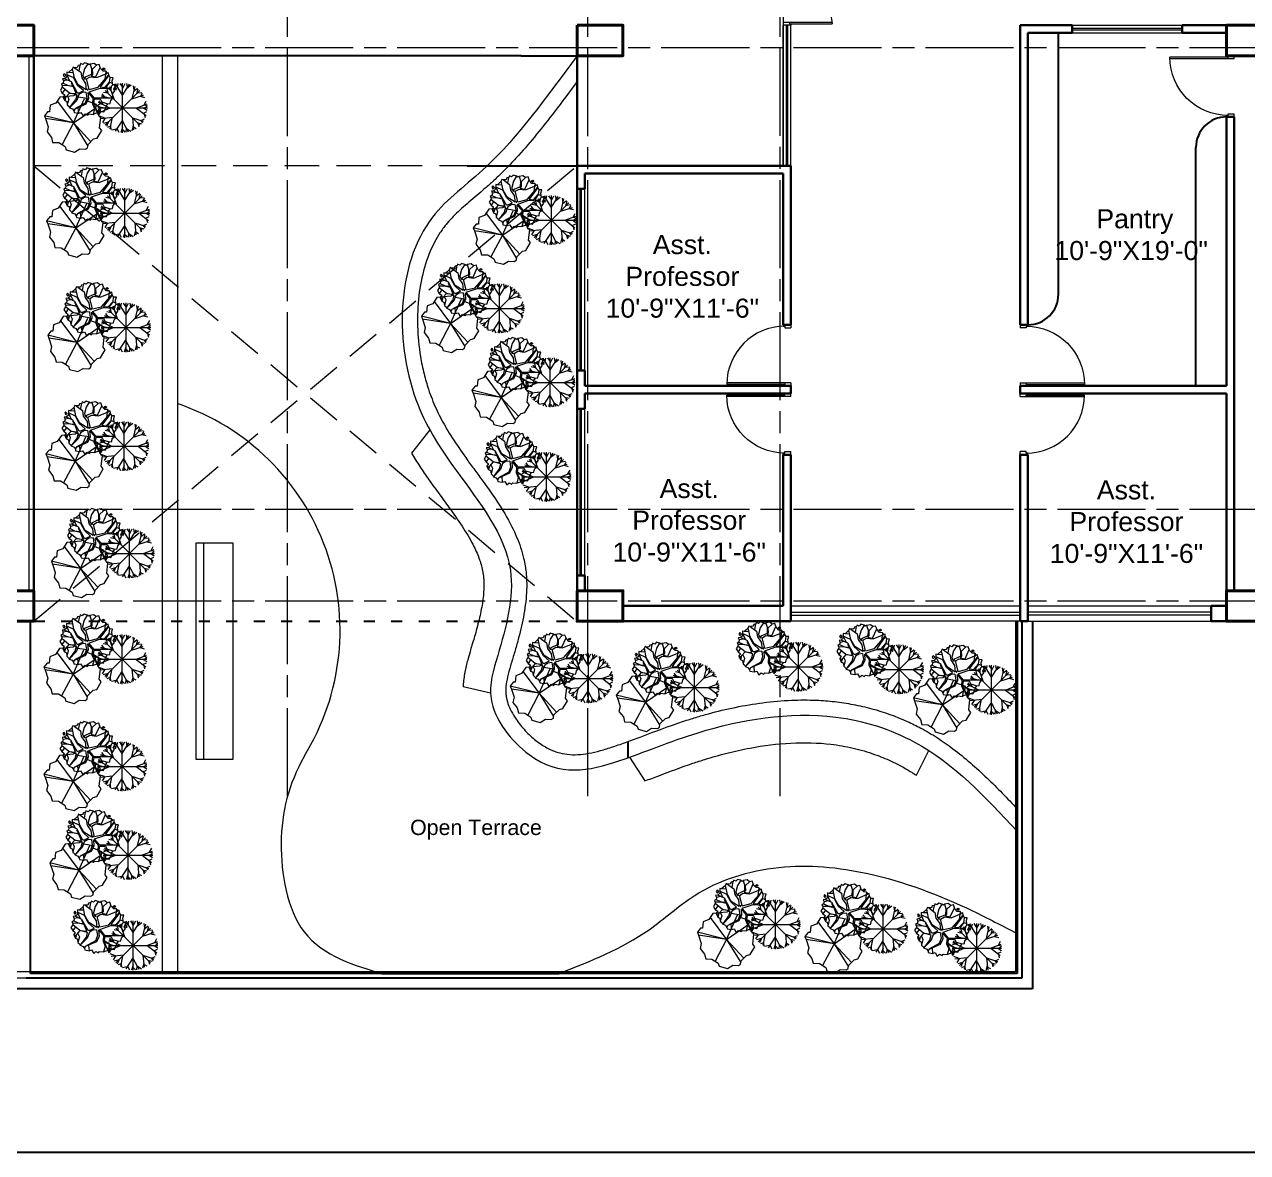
# Model space of a CAD drawing. Header units: inches. Extents: x -12 to 20935469, y -1604 to 24729220.
# Drawn here: x 20864736 to 20865537, y 24716552 to 24717290 of the extents above; entities that cross this region are included whole.
import ezdxf

# ---------------------------------------------------------------- set-up
doc = ezdxf.new("R2010")
doc.units = ezdxf.units.IN
doc.header["$LTSCALE"] = 0.03
doc.header["$MEASUREMENT"] = 0
for name, pattern in [('ACAD_ISO03W100', [30, 12, -18]), ('ACAD_ISO08W100', [36, 24, -3, 6, -3]), ('DASHED2', [0.375, 0.25, -0.125])]:
    doc.linetypes.add(name, pattern=pattern)
for name, color, linetype, lineweight in [('column', 1, 'Continuous', 40), ('Door', 7, 'Continuous', 18), ('Dot', 253, 'Continuous', 0), ('Grid Line', 252, 'Continuous', 18), ('Hatch', 253, 'Continuous', 15), ('hatch-1', 253, 'Continuous', 5), ('ILLUSTR-TREE', 74, 'Continuous', 0), ('Main Wall', 7, 'Continuous', 30), ('wind.', 150, 'Continuous', 20)]:
    doc.layers.add(name, color=color, linetype=linetype, lineweight=lineweight)
doc.layers.add('FUR', color=251, linetype='Continuous')
doc.layers.add('TEXT', color=7, linetype='Continuous')
doc.styles.add('2', font='swisscl.ttf')
doc.styles.add('ATTR', font='romans.shx', dxfattribs={"width": 0.8, "height": 0.7})

# ---------------------------------------------------------------- blocks, each defined once
blk = doc.blocks.new('fff')
at = {"layer": 'Grid Line', "color": 252, "linetype": 'ACAD_ISO08W100', "lineweight": 9, "ltscale": 80, "true_color": 0x939598}
for p, q in [((20831844.25, 24723521.1), (20831844.25, 24724698.78)), ((20832040.78, 24723521.1), (20832040.78, 24724698.78)), ((20832166.78, 24723521.11), (20832166.78, 24724698.79)), ((20833096.95, 24724010.75), (20830726.15, 24724010.75)), ((20833096.95, 24723708.72), (20830726.15, 24723708.72)), ((20833096.95, 24723648.75), (20830726.15, 24723648.75))]:
    blk.add_line(p, q, dxfattribs=at)
blk = doc.blocks.new('A$C36295410')
at = {"layer": 'Door'}
for p, q in [((1, 4), (1, 32)), ((2, 0), (2, 31.98)), ((58, 0), (58, 31.98)), ((59, 4), (59, 32)), ((1, 5), (0, 5)), ((2, 4), (1, 4)), ((58, 4), (59, 4)), ((59, 5), (60, 5)), ((2, 0), (0, 0)), ((58, 0), (60, 0))]:
    blk.add_line(p, q, dxfattribs=at)
for centre, start, end in [((-2.53, -0.34), 0.59063, 83.77826), ((62.53, -0.34), 96.22174, 179.40937)]:
    blk.add_arc(centre, 32.53, start, end, dxfattribs=at)
blk = doc.blocks.new('$D40')
at = {"layer": 'Door'}
for p, q in [((1, 4), (1, 42)), ((2, 0), (2, 41.99)), ((1, 5), (0, 5)), ((2, 0), (0, 0)), ((2, 4), (1, 4)), ((39, 4), (38, 4)), ((38, 4), (38, 0)), ((40, 0), (38, 0)), ((40, 5), (38.99, 5)), ((39, 5), (39, 4))]:
    blk.add_line(p, q, dxfattribs=at)
blk.add_arc((1, 4), 38, 0, 90, dxfattribs=at)
blk = doc.blocks.new('TREE_009')
at = {"layer": 'ILLUSTR-TREE'}
for p, q in [((-12174.2, 13910.3), (-12175.7, 13905.2)), ((-12166.7, 13906.7), (-12174.2, 13910.3)), ((-12160.5, 13912.9), (-12166.7, 13906.7)), ((-12149.3, 13909.5), (-12160.5, 13912.9)), ((-12149.3, 13909.5), (-12160.3, 13891.8)), ((-12144, 13905.9), (-12149.3, 13909.5)), ((-12140.5, 13908.8), (-12144, 13905.9)), ((-12126.8, 13911.1), (-12140.5, 13908.8)), ((-12140.5, 13908.8), (-12134.4, 13889)), ((-12118.3, 13904.7), (-12126.8, 13911.1)), ((-12108.9, 13906.7), (-12118.3, 13904.7)), ((-12105.2, 13896.8), (-12108.9, 13906.7)), ((-12232, 13875), (-12235.4, 13870.6)), ((-12235.4, 13870.6), (-12231.3, 13864.4)), ((-12226.5, 13869.7), (-12232, 13875)), ((-12231.3, 13864.4), (-12226.5, 13869.7)), ((-12223.7, 13862.7), (-12230.1, 13857.3)), ((-12222.4, 13870.7), (-12223.7, 13862.7)), ((-12222.4, 13880.3), (-12222.4, 13870.7)), ((-12216.4, 13879.1), (-12222.4, 13880.3)), ((-12197.7, 13860.1), (-12222.4, 13871.4)), ((-12222.4, 13870.7), (-12212.5, 13850.2)), ((-12202.6, 13891.8), (-12216.4, 13879.1)), ((-12199.9, 13878.4), (-12216.4, 13879.1)), ((-12200.4, 13897.9), (-12202.6, 13891.8)), ((-12196, 13860.1), (-12202.6, 13891.8)), ((-12195.5, 13896.1), (-12200.4, 13897.9)), ((-12185.9, 13897), (-12195.5, 13896.1)), ((-12195.5, 13896.1), (-12173.5, 13879.8)), ((-12183.2, 13903.2), (-12185.9, 13897)), ((-12175.7, 13905.2), (-12183.2, 13903.2)), ((-12179.5, 13884.1), (-12175.7, 13905.2)), ((-12173.5, 13879.8), (-12170.2, 13860.1)), ((-12160.3, 13891.8), (-12166.3, 13869.3)), ((-12166.3, 13869.3), (-12165.2, 13863.6)), ((-12165.2, 13863.6), (-12158.6, 13855.2)), ((-12158.6, 13855.2), (-12157.5, 13863.6)), ((-12157.5, 13863.6), (-12135.5, 13873.5)), ((-12153.7, 13856.6), (-12140.5, 13864.3)), ((-12140.5, 13864.3), (-12117.3, 13861.5)), ((-12132.7, 13872.8), (-12137.2, 13867.9)), ((-12136.6, 13867.9), (-12120.1, 13864.3)), ((-12135, 13873.5), (-12134.4, 13890.4)), ((-12133.3, 13891.1), (-12132.7, 13872.8)), ((-12132.1, 13891.3), (-12118.3, 13904.7)), ((-12120.1, 13864.3), (-12105.2, 13896.8)), ((-12117.3, 13861.5), (-12079.9, 13877)), ((-12112.4, 13827.6), (-12075, 13870.7)), ((-12102.7, 13891.7), (-12105.2, 13896.8)), ((-12075, 13870), (-12105.2, 13828.4)), ((-12095.1, 13883.8), (-12102.7, 13891.7)), ((-12097.9, 13891.8), (-12092.4, 13895.4)), ((-12093, 13888.3), (-12097.9, 13891.8)), ((-12085.4, 13883.4), (-12095.1, 13883.8)), ((-12088, 13891.8), (-12093, 13888.3)), ((-12092.4, 13895.4), (-12088, 13891.8)), ((-12085.4, 13883.4), (-12088.7, 13855.2)), ((-12079.9, 13877), (-12085.4, 13883.4)), ((-12075.9, 13878.5), (-12079.9, 13877)), ((-12075, 13870.7), (-12075.9, 13878.5)), ((-12070, 13861.5), (-12075, 13870.7)), ((-12238.9, 13827.6), (-12245.1, 13817.7)), ((-12235.6, 13841.8), (-12241.6, 13838)), ((-12241.6, 13838), (-12238.4, 13832.6)), ((-12238.4, 13832.6), (-12238.9, 13827.6)), ((-12213.6, 13807.2), (-12238.9, 13827.6)), ((-12221.3, 13833.3), (-12238.4, 13832.6)), ((-12229.6, 13819.9), (-12238.4, 13807.2)), ((-12230.1, 13857.3), (-12237.5, 13856.5)), ((-12237.5, 13856.5), (-12234, 13849.5)), ((-12234, 13849.5), (-12235.6, 13841.8)), ((-12235.6, 13841.8), (-12220.2, 13834.7)), ((-12220.8, 13852.3), (-12234, 13849.5)), ((-12206.5, 13846.7), (-12230.1, 13857.3)), ((-12198.8, 13828.4), (-12221.3, 13833.3)), ((-12220.2, 13834.7), (-12201.5, 13831.2)), ((-12185, 13807.2), (-12206.5, 13846.7)), ((-12202.1, 13833.3), (-12206.5, 13842.5)), ((-12201.5, 13831.2), (-12202.1, 13833.3)), ((-12190, 13805.1), (-12198.8, 13828.4)), ((-12184.5, 13834), (-12197.7, 13860.1)), ((-12182.3, 13835.4), (-12196, 13860.1)), ((-12164.1, 13815.7), (-12184.5, 13834)), ((-12154.2, 13817.8), (-12182.3, 13835.4)), ((-12170.2, 13860.1), (-12157, 13841.1)), ((-12157, 13841.1), (-12154.2, 13818.5)), ((-12144.3, 13820.6), (-12153.7, 13856.6)), ((-12150.4, 13819.9), (-12150.9, 13817.8)), ((-12147.6, 13820.6), (-12150.4, 13819.9)), ((-12148.7, 13818.5), (-12147.6, 13820.6)), ((-12144.3, 13811.4), (-12105.8, 13824.8)), ((-12143.8, 13819.9), (-12112.4, 13827.6)), ((-12105.8, 13824.8), (-12070.6, 13822.7)), ((-12105.2, 13828.4), (-12089.3, 13826.9)), ((-12089.3, 13826.9), (-12072.8, 13845.3)), ((-12072.8, 13845.3), (-12085.4, 13826.9)), ((-12085.4, 13826.2), (-12071.1, 13824.8)), ((-12072.2, 13845.3), (-12070, 13861.5)), ((-12072.2, 13845.3), (-12062.3, 13841.8)), ((-12071.1, 13824.8), (-12061.2, 13836.1)), ((-12070.6, 13822.7), (-12061.8, 13803)), ((-12060.1, 13860.9), (-12070, 13861.5)), ((-12063.5, 13850.3), (-12060.1, 13860.9)), ((-12062.3, 13841.8), (-12063.5, 13850.3)), ((-12061.2, 13836.1), (-12062.3, 13841.8)), ((-12049.1, 13838.8), (-12061.2, 13836.1)), ((-12058, 13820.3), (-12049.1, 13838.8)), ((-12053.9, 13815), (-12058, 13820.3)), ((-12051.8, 13826.5), (-12053.9, 13822.1)), ((-12053.9, 13822.1), (-12049.7, 13817.7)), ((-12047.7, 13822.1), (-12051.8, 13826.5)), ((-12049.7, 13817.7), (-12047.7, 13822.1)), ((-12245.1, 13817.7), (-12238.4, 13807.2)), ((-12238.4, 13807.2), (-12229.9, 13800.9)), ((-12229.9, 13800.9), (-12235.1, 13793.1)), ((-12227.4, 13788.9), (-12235.1, 13793.1)), ((-12235.1, 13793.1), (-12232.7, 13786.8)), ((-12232.7, 13786.8), (-12229.6, 13780.4)), ((-12225.7, 13793.1), (-12229.6, 13780.4)), ((-12229.6, 13780.4), (-12222.4, 13777.1)), ((-12213.6, 13807.2), (-12225.7, 13793.1)), ((-12222.4, 13777.1), (-12220.8, 13765.6)), ((-12221.3, 13797.3), (-12215.8, 13785.3)), ((-12215.8, 13785.3), (-12220.8, 13765.6)), ((-12186.7, 13800.8), (-12213.6, 13807.2)), ((-12213.1, 13807.2), (-12190, 13805.1)), ((-12212.5, 13755), (-12191.6, 13783.2)), ((-12187.8, 13781.1), (-12212.5, 13755.7)), ((-12191.1, 13783.2), (-12186.7, 13800.8)), ((-12180.1, 13801.6), (-12187.8, 13781.1)), ((-12180.6, 13807.2), (-12185, 13807.2)), ((-12164.1, 13815), (-12180.6, 13807.2)), ((-12168.5, 13808.6), (-12180.1, 13801.6)), ((-12155.3, 13810), (-12168.5, 13808.6)), ((-12152, 13789.6), (-12158.6, 13771.2)), ((-12146.5, 13787.4), (-12155.9, 13767.7)), ((-12155.3, 13810), (-12152, 13789.6)), ((-12150.9, 13817.8), (-12148.7, 13818.5)), ((-12148.2, 13809.3), (-12131.1, 13789.6)), ((-12148.2, 13808.6), (-12146.5, 13787.4)), ((-12144.3, 13810.7), (-12127.2, 13790.3)), ((-12131.1, 13789.6), (-12132.7, 13769.8)), ((-12126.7, 13786), (-12128.9, 13772.6)), ((-12127.2, 13790.3), (-12064.5, 13790.3)), ((-12126.7, 13786), (-12105.2, 13786.7)), ((-12105.2, 13786.7), (-12095.9, 13768.4)), ((-12070.4, 13771), (-12068.3, 13781.5)), ((-12068.3, 13781.5), (-12063.5, 13786.8)), ((-12064.5, 13790.3), (-12061.4, 13796.5)), ((-12063.5, 13786.8), (-12064.5, 13790.3)), ((-12061.8, 13803), (-12053.9, 13815)), ((-12061.4, 13796.5), (-12061.8, 13803)), ((-12220.8, 13765.6), (-12214.8, 13760.4)), ((-12214.8, 13760.4), (-12212.5, 13755.7)), ((-12212.5, 13755.7), (-12202.4, 13751.6)), ((-12202.4, 13751.6), (-12197.7, 13744.4)), ((-12194.9, 13750.8), (-12197.7, 13744.4)), ((-12197.7, 13744.4), (-12196.9, 13739.2)), ((-12196.9, 13739.2), (-12181.7, 13736.7)), ((-12158.6, 13771.2), (-12194.9, 13751.5)), ((-12155.9, 13767.7), (-12194.9, 13750.8)), ((-12183.4, 13755), (-12181.7, 13736.7)), ((-12181.7, 13736.7), (-12172.8, 13739.2)), ((-12172.8, 13739.2), (-12165.3, 13726.9)), ((-12165.3, 13726.9), (-12157.7, 13733.9)), ((-12157.7, 13733.9), (-12148.8, 13729.5)), ((-12148.8, 13729.5), (-12144.6, 13733.9)), ((-12144.6, 13733.9), (-12130.5, 13732.4)), ((-12132.7, 13769.8), (-12125, 13752.9)), ((-12125, 13752.9), (-12130.5, 13732.4)), ((-12130.5, 13732.4), (-12122, 13736.6)), ((-12130, 13769.8), (-12116.2, 13737.4)), ((-12129.4, 13769.1), (-12106.3, 13757.1)), ((-12128.9, 13772.6), (-12106.3, 13758.5)), ((-12122, 13736.6), (-12116.2, 13737.4)), ((-12116.2, 13737.4), (-12112.3, 13748)), ((-12108.3, 13740.7), (-12113.8, 13737.2)), ((-12113.8, 13737.2), (-12113.2, 13730.1)), ((-12113.2, 13730.1), (-12107.7, 13734.4)), ((-12112.3, 13748), (-12105.2, 13742.3)), ((-12107.7, 13734.4), (-12108.3, 13740.7)), ((-12106.3, 13758.5), (-12086, 13753.6)), ((-12106.3, 13757.1), (-12105.2, 13742.3)), ((-12105.2, 13742.3), (-12093.1, 13741)), ((-12099.7, 13776.2), (-12078.3, 13769.8)), ((-12093.1, 13741), (-12086, 13753.6)), ((-12086, 13753.6), (-12084.8, 13761.3)), ((-12084.8, 13761.3), (-12078.3, 13769.8)), ((-12078.3, 13769.8), (-12070.4, 13771))]:
    blk.add_line(p, q, dxfattribs=at)
at = {"layer": 'ILLUSTR-TREE', "style": 'ATTR', "width": 0.8, "flags": 9}
blk.add_attdef('ESTCODE', (-12147.6, 13820.6), '', height=1.05, dxfattribs=at)
blk = doc.blocks.new('TREE_018')
at = {"layer": 'ILLUSTR-TREE'}
for p, q in [((-11053.7, 14115.6), (-11060.6, 14112.1)), ((-11046.1, 14107.7), (-11053.7, 14115.6)), ((-11138.3, 14080.3), (-11140.4, 14059.2)), ((-11119.7, 14087.4), (-11138.3, 14080.3)), ((-11106, 14107.7), (-11119.7, 14087.4)), ((-11115.1, 14094.2), (-11061.1, 14022.2)), ((-11060.6, 14112.1), (-11106, 14107.7)), ((-11061.1, 14022.2), (-11025.1, 14103.2)), ((-11061.1, 14022.2), (-10987.7, 14072.4)), ((-11014.5, 14102.4), (-11046.1, 14107.7)), ((-11014.5, 14094.4), (-11014.5, 14102.4)), ((-10985.6, 14083), (-11014.5, 14094.4)), ((-10987, 14070.6), (-10985.6, 14083)), ((-11147.2, 14059.2), (-11157.5, 14046)), ((-11061.1, 14022.2), (-11157.5, 14046)), ((-11157.5, 14046), (-11153.4, 14036.3)), ((-11061.1, 14022.2), (-11153.4, 14036.3)), ((-11153.4, 14036.3), (-11144.5, 14008.9)), ((-11140.4, 14059.2), (-11147.2, 14059.2)), ((-10975.3, 14042.4), (-10987, 14070.6)), ((-10970.5, 14039.8), (-10975.3, 14042.4)), ((-10974.6, 14006.3), (-10970.5, 14039.8)), ((-11144.5, 14008.9), (-11148.6, 13992.2)), ((-11148.6, 13992.2), (-11134.2, 13973.7)), ((-11061.1, 14022.2), (-11099.1, 13950.3)), ((-11061.1, 14022.2), (-11003.8, 13960)), ((-11061.1, 14022.2), (-11013.8, 13945.4)), ((-10982.9, 13971.9), (-10967.7, 13997.5)), ((-10967.7, 13997.5), (-10974.6, 14006.3)), ((-11134.2, 13973.7), (-11130, 13957.8)), ((-11130, 13957.8), (-11109.4, 13956.9)), ((-11109.4, 13956.9), (-11088.8, 13943.7)), ((-11014.5, 13940.2), (-11013.1, 13950.7)), ((-11013.1, 13950.7), (-10994.6, 13969.2)), ((-10994.6, 13969.2), (-10982.9, 13971.9)), ((-11088.8, 13943.7), (-11085.3, 13933.1)), ((-11085.3, 13933.1), (-11057.8, 13926)), ((-11057.8, 13926), (-11040.6, 13936.6)), ((-11040.6, 13936.6), (-11021.4, 13935.7)), ((-11021.4, 13935.7), (-11014.5, 13940.2))]:
    blk.add_line(p, q, dxfattribs=at)
at = {"layer": 'ILLUSTR-TREE', "style": 'ATTR', "width": 0.8, "flags": 9}
blk.add_attdef('ESTCODE', (-11061.1, 14022.2), '', height=1.05, dxfattribs=at)
blk = doc.blocks.new('TREE_007')
at = {"layer": 'ILLUSTR-TREE'}
for p, q in [((-12481.3, 14091.7), (-12477.4, 14109.3)), ((-12456, 14102.3), (-12471.4, 14111.4)), ((-12438.9, 14074.7), (-12463.7, 14114.2)), ((-12457.6, 14104.4), (-12454.9, 14116.4)), ((-12438.3, 14103.7), (-12447.7, 14117.1)), ((-12438.6, 13937.8), (-12438.6, 14117.8)), ((-12438.3, 14100.1), (-12429.5, 14117.1)), ((-12438.3, 14075.5), (-12414.1, 14114.2)), ((-12420.7, 14103), (-12423.5, 14117.1)), ((-12422.9, 14099.4), (-12407, 14111.4)), ((-12396.5, 14092.4), (-12398.7, 14107.9)), ((-12504.9, 14067.7), (-12521.4, 14062.8)), ((-12470.8, 14059.9), (-12517, 14070.5)), ((-12503.3, 14067), (-12512.6, 14079)), ((-12492.3, 14081.1), (-12508.2, 14084.6)), ((-12375.6, 14090.8), (-12501.6, 13964.8)), ((-12501.6, 14090.8), (-12375.6, 13964.8)), ((-12491.7, 14081.1), (-12495, 14097.3)), ((-12480.7, 14091), (-12492.8, 14099.4)), ((-12469.7, 14059.9), (-12485.7, 14105.1)), ((-12405.3, 14061.3), (-12362.4, 14074.7)), ((-12403.7, 14062.8), (-12393.2, 14105.8)), ((-12396.5, 14090.3), (-12383.9, 14099.4)), ((-12386.6, 14080.4), (-12381.7, 14097.3)), ((-12382.8, 14083.2), (-12369, 14084.6)), ((-12374.5, 14070.5), (-12358.6, 14066.3)), ((-12372.9, 14071.2), (-12366.3, 14081.8)), ((-12528.6, 14027.8), (-12348.6, 14027.8)), ((-12516.5, 14027.5), (-12528, 14021.1)), ((-12516.5, 14043), (-12527.5, 14039.5)), ((-12518.1, 14026.8), (-12527.5, 14033.8)), ((-12485.1, 14026.8), (-12526.9, 14009.2)), ((-12485.1, 14027.5), (-12526.4, 14047.2)), ((-12513.7, 14041.6), (-12523.6, 14054.3)), ((-12389.4, 14027.5), (-12349.8, 14042.3)), ((-12387.7, 14027.5), (-12353.1, 14000.7)), ((-12361.9, 14027.5), (-12349.2, 14019.7)), ((-12360.2, 14038.8), (-12352.5, 14052.9)), ((-12360.2, 14027.5), (-12349.2, 14033.8)), ((-12358.6, 14038.8), (-12349.2, 14036)), ((-12515.9, 14014.1), (-12526.9, 14017.6)), ((-12520.3, 14012), (-12525.3, 14005.6)), ((-12502.7, 13990.8), (-12522.5, 13997.9)), ((-12473.6, 13992.9), (-12518.7, 13988)), ((-12502.7, 13989.4), (-12511.5, 13975.3)), ((-12491.2, 13976), (-12507.7, 13971.1)), ((-12491.2, 13974.6), (-12496.7, 13960.5)), ((-12477.4, 13988.7), (-12485.1, 13952)), ((-12439.4, 13983.8), (-12465.9, 13942.9)), ((-12438.9, 13979.5), (-12418.5, 13941.4)), ((-12403.1, 13992.2), (-12363.5, 13979.5)), ((-12403.1, 13992.2), (-12398.7, 13948.5)), ((-12385.5, 13974.6), (-12370.1, 13970.4)), ((-12374, 13983.1), (-12366.3, 13973.9)), ((-12370.7, 13982.3), (-12358.6, 13988)), ((-12363, 14008.4), (-12350.3, 14014.8)), ((-12360.2, 14006.3), (-12356.9, 13992.9)), ((-12482.9, 13961.2), (-12493.9, 13957)), ((-12482.4, 13961.2), (-12481.3, 13949.2)), ((-12460.4, 13950.6), (-12477.4, 13947.1)), ((-12459.3, 13952.7), (-12452.1, 13939.3)), ((-12438.9, 13957), (-12445.5, 13938.6)), ((-12438.3, 13947.8), (-12430.6, 13939.3)), ((-12425.7, 13953.4), (-12426.8, 13939.3)), ((-12424.6, 13953.4), (-12408.6, 13942.9)), ((-12400.4, 13964), (-12405.3, 13945)), ((-12399.3, 13959.1), (-12389.4, 13953.4)), ((-12383.3, 13972.5), (-12380, 13959.8))]:
    blk.add_line(p, q, dxfattribs=at)
at = {"layer": 'ILLUSTR-TREE', "style": 'ATTR', "width": 0.8, "flags": 9}
blk.add_attdef('ESTCODE', (-12438.6, 14027.8), '', height=1.05, dxfattribs=at)

msp = doc.modelspace()

# ---------------------------------------------------------------- linework, layer by layer
for p, q in [((20865413, 24717113.69), (20865413, 24717284.69)), ((20864880.13, 24717269.69), (20864742.5, 24717269.69)), ((20864880.13, 24717269.69), (20864742.5, 24717269.69)), ((20864742.5, 24717269.69), (20864742.5, 24717033.86)), ((20864742.5, 24716899.69), (20864742.5, 24717269.69)), ((20865061.43, 24717269.71), (20864880.13, 24717269.71)), ((20865061.43, 24717269.71), (20865098.04, 24717269.73)), ((20865523, 24717229.69), (20865523, 24717229.69)), ((20865503, 24717053.69), (20865503, 24717209.69)), ((20865026.04, 24717197.69), (20865098, 24717197.69)), ((20865098, 24717182.69), (20865103.03, 24717182.69)), ((20865393, 24717093.69), (20865393, 24717093.69)), ((20865098, 24716929.69), (20865103.03, 24716929.69)), ((20865098, 24716919.69), (20865103.03, 24716919.69)), ((20864740.5, 24716669.22), (20864740.5, 24716899.69)), ((20865385.97, 24716899.69), (20865385.97, 24716669.22)), ((20865388.97, 24716899.69), (20865388.97, 24716666.22)), ((20865395.97, 24716899.69), (20865395.97, 24716659.22)), ((20865395.97, 24716899.69), (20865395.97, 24716659.22)), ((20865131.57, 24716810.46), (20865131.57, 24716821.09)), ((20865388.97, 24716666.22), (20864737.5, 24716666.22)), ((20865385.97, 24716669.22), (20864740.5, 24716669.22)), ((20864970.24, 24716669.22), (20865086.23, 24716669.22)), ((20865395.97, 24716659.22), (20864712.5, 24716659.22)), ((20865395.97, 24716659.22), (20864712.5, 24716659.22))]:
    msp.add_line(p, q)
at = {"lineweight": 9}
for p, q in [((20864826.6, 24717269.69), (20864826.6, 24716669.22)), ((20864836.6, 24717269.69), (20864836.6, 24716669.22)), ((20865001.72, 24717024.96), (20864989.61, 24717009.73)), ((20864853.82, 24716809.3), (20864853.82, 24716950.92)), ((20865041.41, 24716852.67), (20865023.44, 24716856.87)), ((20865320.1, 24716798.89), (20865328.31, 24716815.03)), ((20865132.25, 24716810.74), (20865142.28, 24716795.19))]:
    msp.add_line(p, q, dxfattribs=at)
at = {"linetype": 'ACAD_ISO03W100', "ltscale": 20}
msp.add_line((20864742.5, 24716899.69), (20865098, 24716899.69), dxfattribs=at)
at = {"lineweight": 9}
msp.add_lwpolyline([(20864848.82, 24716950.92), (20864872.82, 24716950.92), (20864872.82, 24716809.3), (20864848.82, 24716809.3)], close=True, dxfattribs=at)
for centre, start, end in [((20865523, 24717209.69), 90, 180), ((20865393, 24717113.69), 270, 0)]:
    msp.add_arc(centre, 20, start, end)
msp.add_arc((20864786.54, 24716893.84), 156.45, 328.1554, 71.33964, dxfattribs=at)
for points, knots in [([(20865098, 24717269.69), (20865078.43, 24717242.93), (20865046.38, 24717199.09), (20864979.69, 24717153.76), (20864978.15, 24717058.78), (20865022.36, 24716991.78), (20865064.07, 24716940.64), (20865048.78, 24716885.54), (20865036.04, 24716844.71), (20865076.09, 24716795.32), (20865121, 24716804.95), (20865183.15, 24716831.53), (20865255.36, 24716844.06), (20865332.19, 24716820.11), (20865365.34, 24716784.51), (20865385.97, 24716762.37)], [0, 0, 0, 0, 75.891033, 124.319994, 247.72063, 297.545911, 371.518985, 427.850137, 457.287964, 500.98856, 579.149679, 641.264129, 732.991685, 786.998884, 875.950909, 875.950909, 875.950909, 875.950909]), ([(20865098.04, 24717252.82), (20865093.12, 24717246.13), (20865088.17, 24717239.48), (20865075.49, 24717222.97), (20865067.71, 24717213.34), (20865057.44, 24717201.94), (20865055.1, 24717199.43), (20865050.7, 24717194.91), (20865048.65, 24717192.87), (20865045.61, 24717189.96), (20865044.62, 24717189.04), (20865042.66, 24717187.25), (20865041.69, 24717186.37), (20865038.78, 24717183.79), (20865036.86, 24717182.14), (20865031.43, 24717177.49), (20865028.01, 24717174.63), (20865021.65, 24717169.02), (20865018.7, 24717166.27), (20865014.75, 24717162.08), (20865013.52, 24717160.69), (20865011.64, 24717158.38), (20865010.95, 24717157.49), (20865009.61, 24717155.66), (20865008.96, 24717154.72), (20865007.07, 24717151.83), (20865005.89, 24717149.81), (20865002.13, 24717142.64), (20864999.93, 24717137.09), (20864996.51, 24717125.28), (20864995.27, 24717119.03), (20864993.76, 24717106.14), (20864993.49, 24717099.51), (20864993.85, 24717086.19), (20864994.5, 24717079.5), (20864996.21, 24717069.09), (20864996.99, 24717065.28), (20864998.77, 24717058.14), (20864999.73, 24717054.79), (20865001.54, 24717049.35), (20865002.31, 24717047.21), (20865004.78, 24717040.93), (20865006.63, 24717036.91), (20865010.71, 24717029.03), (20865012.94, 24717025.17), (20865018, 24717017.06), (20865020.88, 24717012.81), (20865025.59, 24717006.15), (20865027.31, 24717003.77), (20865030.82, 24716998.96), (20865032.62, 24716996.53), (20865038.15, 24716988.98), (20865041.92, 24716983.75), (20865049.08, 24716972.94), (20865052.47, 24716967.35), (20865057.61, 24716957.11), (20865059.56, 24716952.58), (20865061.87, 24716945.61), (20865062.53, 24716943.3), (20865063.48, 24716939.27), (20865063.82, 24716937.58), (20865064.31, 24716934.57), (20865064.49, 24716933.27), (20865064.77, 24716930.67), (20865064.87, 24716929.37), (20865065.09, 24716925.48), (20865065.11, 24716922.9), (20865064.84, 24716914.94), (20865064.19, 24716909.61), (20865062.34, 24716899.11), (20865061.13, 24716893.95), (20865059.06, 24716886.12), (20865058.3, 24716883.38), (20865057.12, 24716879.31), (20865056.71, 24716877.95), (20865055.91, 24716875.23), (20865055.5, 24716873.88), (20865054.71, 24716871.24), (20865054.33, 24716869.95), (20865053.28, 24716866.26), (20865052.68, 24716863.94), (20865051.79, 24716859.57), (20865051.51, 24716857.52), (20865051.37, 24716854.69), (20865051.36, 24716853.82), (20865051.44, 24716852.15), (20865051.51, 24716851.35), (20865051.85, 24716849.07), (20865052.25, 24716847.49), (20865053.38, 24716844.2), (20865054.12, 24716842.5), (20865055.89, 24716839.07), (20865056.93, 24716837.34), (20865059.88, 24716833.01), (20865061.96, 24716830.44), (20865066.4, 24716825.72), (20865068.75, 24716823.56), (20865072.29, 24716820.74), (20865073.5, 24716819.86), (20865075.87, 24716818.28), (20865077.04, 24716817.58), (20865080.52, 24716815.69), (20865082.77, 24716814.74), (20865087.22, 24716813.34), (20865089.43, 24716812.88), (20865093.9, 24716812.37), (20865096.16, 24716812.31), (20865100.84, 24716812.54), (20865103.24, 24716812.84), (20865108.21, 24716813.74), (20865110.77, 24716814.34), (20865116.04, 24716815.8), (20865118.76, 24716816.64), (20865123.06, 24716818.08), (20865124.59, 24716818.6), (20865127.69, 24716819.69), (20865129.25, 24716820.24), (20865133.97, 24716821.96), (20865137.18, 24716823.16), (20865149.01, 24716827.6), (20865158.02, 24716831.02), (20865170.3, 24716835.09), (20865173.01, 24716835.95), (20865178.52, 24716837.62), (20865181.31, 24716838.43), (20865189.81, 24716840.74), (20865195.63, 24716842.15), (20865213.44, 24716845.8), (20865225.78, 24716847.48), (20865243.77, 24716848.26), (20865249.27, 24716848.27), (20865258.7, 24716847.86), (20865262.62, 24716847.56), (20865270.65, 24716846.66), (20865274.75, 24716846.04), (20865282.87, 24716844.49), (20865286.9, 24716843.56), (20865298.85, 24716840.31), (20865306.63, 24716837.53), (20865317.14, 24716832.78), (20865320.11, 24716831.32), (20865326.72, 24716827.78), (20865330.31, 24716825.65), (20865337.28, 24716821.15), (20865340.66, 24716818.78), (20865351.83, 24716810.38), (20865359.19, 24716803.9), (20865373.06, 24716790.61), (20865379.58, 24716783.82), (20865385.97, 24716777.02)], [10.368727, 10.368727, 10.368727, 10.368727, 29.358269, 29.358269, 58.716538, 58.716538, 67.310175, 67.310175, 74.734432, 74.734432, 78.265395, 78.265395, 81.796359, 81.796359, 88.858286, 88.858286, 102.308176, 102.308176, 115.758067, 115.758067, 122.383944, 122.383944, 126.480238, 126.480238, 130.576532, 130.576532, 138.769119, 138.769119, 158.54932, 158.54932, 178.32952, 178.32952, 198.109721, 198.109721, 217.889922, 217.889922, 229.530459, 229.530459, 240.194525, 240.194525, 247.339527, 247.339527, 261.629533, 261.629533, 275.919538, 275.919538, 291.909953, 291.909953, 300.681127, 300.681127, 309.452301, 309.452301, 327.512812, 327.512812, 345.573323, 345.573323, 359.101386, 359.101386, 365.632441, 365.632441, 370.283663, 370.283663, 373.785157, 373.785157, 377.28665, 377.28665, 384.289638, 384.289638, 398.944414, 398.944414, 413.59919, 413.59919, 421.628616, 421.628616, 425.715041, 425.715041, 429.834715, 429.834715, 433.954388, 433.954388, 441.954237, 441.954237, 449.954086, 449.954086, 453.703009, 453.703009, 457.275724, 457.275724, 464.057045, 464.057045, 470.838367, 470.838367, 477.619688, 477.619688, 488.14085, 488.14085, 498.662012, 498.662012, 504.233316, 504.233316, 509.80462, 509.80462, 521.092662, 521.092662, 532.380703, 532.380703, 543.668745, 543.668745, 554.956786, 554.956786, 566.244827, 566.244827, 577.532869, 577.532869, 583.663299, 583.663299, 589.793729, 589.793729, 602.05459, 602.05459, 634.040824, 634.040824, 642.873949, 642.873949, 651.707073, 651.707073, 669.373322, 669.373322, 704.70582, 704.70582, 720.137626, 720.137626, 731.120155, 731.120155, 742.625512, 742.625512, 754.130868, 754.130868, 777.141581, 777.141581, 786.43109, 786.43109, 798.221524, 798.221524, 810.011958, 810.011958, 838.230583, 838.230583, 865.488921, 865.488921, 865.488921, 865.488921]), ([(20864989.61, 24717009.73), (20864991.41, 24717006.73), (20864993.28, 24717003.8), (20864997.11, 24716998), (20864999.08, 24716995.14), (20865002.26, 24716990.65), (20865003.45, 24716988.99), (20865005.84, 24716985.69), (20865007.04, 24716984.05), (20865010.62, 24716979.18), (20865012.98, 24716975.98), (20865018.28, 24716968.62), (20865021.15, 24716964.5), (20865026.34, 24716956.41), (20865028.64, 24716952.44), (20865032.02, 24716945.65), (20865033.25, 24716942.77), (20865035.21, 24716937.17), (20865035.93, 24716934.45), (20865036.52, 24716931.05), (20865036.63, 24716930.33), (20865036.81, 24716928.84), (20865036.88, 24716928.08), (20865037.05, 24716925.77), (20865037.09, 24716924.17), (20865037.02, 24716919.44), (20865036.74, 24716916.17), (20865035.77, 24716909.32), (20865035.07, 24716905.76), (20865033.38, 24716898.42), (20865032.38, 24716894.65), (20865030.91, 24716889.46), (20865030.51, 24716888.1), (20865029.84, 24716885.8), (20865029.56, 24716884.87), (20865029, 24716882.98), (20865028.71, 24716882.02), (20865027.86, 24716879.19), (20865027.29, 24716877.27), (20865026.04, 24716872.78), (20865025.38, 24716870.18), (20865024.25, 24716864.66), (20865023.79, 24716861.74), (20865023.51, 24716858.06), (20865023.47, 24716857.47), (20865023.44, 24716856.87)], [272.437846, 272.437846, 272.437846, 272.437846, 282.117893, 282.117893, 291.939706, 291.939706, 297.748218, 297.748218, 303.556731, 303.556731, 315.173756, 315.173756, 330.601296, 330.601296, 346.028835, 346.028835, 357.828073, 357.828073, 369.62731, 369.62731, 372.889372, 372.889372, 376.151434, 376.151434, 382.675557, 382.675557, 394.838185, 394.838185, 407.000812, 407.000812, 419.163439, 419.163439, 423.464634, 423.464634, 426.379797, 426.379797, 429.370481, 429.370481, 434.986782, 434.986782, 441.866899, 441.866899, 448.747016, 448.747016, 450.044709, 450.044709, 450.044709, 450.044709]), ([(20865142.28, 24716795.19), (20865145.35, 24716796.32), (20865148.4, 24716797.46), (20865158.85, 24716801.39), (20865166.26, 24716804.18), (20865176.42, 24716807.63), (20865179.02, 24716808.48), (20865184.01, 24716810.04), (20865186.41, 24716810.76), (20865191.26, 24716812.13), (20865193.72, 24716812.79), (20865201.16, 24716814.67), (20865206.2, 24716815.79), (20865220.08, 24716818.37), (20865229.02, 24716819.51), (20865246.78, 24716820.43), (20865255.6, 24716820.22), (20865266.63, 24716818.92), (20865269.06, 24716818.56), (20865273.9, 24716817.72), (20865276.31, 24716817.23), (20865283.47, 24716815.57), (20865288.17, 24716814.2), (20865296.41, 24716811.29), (20865299.99, 24716809.83), (20865305.42, 24716807.33), (20865307.33, 24716806.39), (20865310.53, 24716804.7), (20865311.84, 24716803.97), (20865314.45, 24716802.46), (20865315.75, 24716801.68), (20865318.06, 24716800.23), (20865319.08, 24716799.57), (20865320.1, 24716798.89)], [592.149418, 592.149418, 592.149418, 592.149418, 603.502584, 603.502584, 630.908137, 630.908137, 640.212851, 640.212851, 648.638129, 648.638129, 657.063407, 657.063407, 673.913963, 673.913963, 702.954715, 702.954715, 731.995467, 731.995467, 740.256391, 740.256391, 748.517315, 748.517315, 765.039163, 765.039163, 778.262367, 778.262367, 785.638159, 785.638159, 790.866791, 790.866791, 796.095423, 796.095423, 800.281205, 800.281205, 800.281205, 800.281205]), ([(20864919.44, 24716811.29), (20864909.27, 24716792.67), (20864900.23, 24716759.59), (20864912.21, 24716685.87), (20864953.47, 24716674.12), (20864970.24, 24716669.22)], [0, 0, 0, 0, 62.984287, 121.733713, 186.051714, 186.051714, 186.051714, 186.051714]), ([(20865086.23, 24716669.22), (20865106.79, 24716677.28), (20865138.96, 24716689.89), (20865178.76, 24716726.8), (20865229.97, 24716742.6), (20865293.75, 24716736.39), (20865345.24, 24716716.7), (20865376.34, 24716700.4), (20865385.97, 24716695.35)], [0, 0, 0, 0, 65.489206, 102.448805, 160.875111, 219.311309, 292.056223, 324.694627, 324.694627, 324.694627, 324.694627])]:
    msp.add_open_spline(points, degree=3, knots=knots, dxfattribs=at)
at = {"layer": 'column', "lineweight": 40, "ltscale": 20}
for points in [[(20864712.5, 24717289.69), (20864712.5, 24717269.69), (20864742.5, 24717269.69), (20864742.5, 24717289.69)], [(20865098, 24717289.69), (20865098, 24717269.69), (20865128, 24717269.69), (20865128, 24717289.69)], [(20865523, 24717289.69), (20865523, 24717269.69), (20865553, 24717269.69), (20865553, 24717289.69)], [(20864712.5, 24716919.69), (20864712.5, 24716899.69), (20864742.5, 24716899.69), (20864742.5, 24716919.69)], [(20865098, 24716919.69), (20865098, 24716899.69), (20865128, 24716899.69), (20865128, 24716919.69)], [(20865523, 24716919.69), (20865523, 24716899.69), (20865553, 24716899.69), (20865553, 24716919.69)]]:
    msp.add_lwpolyline(points, close=True, dxfattribs=at)
at = {"layer": 'Defpoints'}
msp.add_lwpolyline([(20863757.98, 24718010.59), (20866196.85, 24718010.59), (20866196.85, 24716552.06), (20863757.98, 24716552.06)], close=True, dxfattribs=at)
at = {"layer": 'Dot', "color": 0, "linetype": 'DASHED2', "lineweight": 20, "ltscale": 3000}
for p, q in [((20864742.5, 24716899.69), (20865098, 24717197.69)), ((20864742.5, 24717197.69), (20865098, 24716899.69)), ((20865098.04, 24717197.69), (20864742.5, 24717197.69))]:
    msp.add_line(p, q, dxfattribs=at)
at = {"layer": 'Hatch'}
msp.add_line((20865233, 24717408.69), (20865233, 24717197.69), dxfattribs=at)
at = {"layer": 'hatch-1'}
for p, q in [((20865061.97, 24717269.22), (20865061.97, 24717269.71)), ((20864742.5, 24717137.22), (20864742.5, 24717137.22)), ((20865001.97, 24717014.6), (20865001.97, 24717014.6)), ((20865385.97, 24716669.22), (20864740.5, 24716669.22))]:
    msp.add_line(p, q, dxfattribs=at)
at = {"layer": 'Main Wall', "lineweight": 30}
for p, q in [((20865388, 24717289.69), (20865422, 24717289.69)), ((20865388, 24717093.69), (20865388, 24717289.69)), ((20865422, 24717284.69), (20865422, 24717289.69)), ((20865494, 24717289.69), (20865523, 24717289.69)), ((20865494, 24717284.69), (20865494, 24717289.69)), ((20865393, 24717284.69), (20865422, 24717284.69)), ((20865393, 24717093.69), (20865393, 24717284.69)), ((20865494, 24717284.69), (20865523, 24717284.69)), ((20865523, 24717053.69), (20865523, 24717229.69)), ((20865528, 24717229.69), (20865523, 24717229.69)), ((20865528, 24716919.69), (20865528, 24717229.69)), ((20865233, 24717197.69), (20865098, 24717197.69)), ((20865098, 24717197.69), (20865098, 24717182.69)), ((20865098.04, 24717197.69), (20865238, 24717197.69)), ((20865103.03, 24717182.69), (20865103.03, 24717192.69)), ((20865103.03, 24717192.69), (20865233, 24717192.69)), ((20865233, 24717093.69), (20865233, 24717192.69)), ((20865238, 24717093.69), (20865238, 24717197.69)), ((20865098, 24717182.69), (20865103.03, 24717182.69)), ((20865233, 24717093.69), (20865238, 24717093.69)), ((20865388, 24717093.69), (20865393, 24717093.69)), ((20865103.03, 24717053.69), (20865238, 24717053.69)), ((20865103.03, 24717048.69), (20865238, 24717048.69)), ((20865238, 24717053.69), (20865238, 24717048.69)), ((20865388, 24717053.69), (20865523, 24717053.69)), ((20865388, 24717053.69), (20865388, 24717048.69)), ((20865388, 24717048.69), (20865523, 24717048.69)), ((20865523, 24716919.69), (20865523, 24717048.69)), ((20865233, 24717008.69), (20865238, 24717008.69)), ((20865233, 24717008.69), (20865233, 24716909.69)), ((20865238, 24717008.69), (20865238, 24716899.69)), ((20865388, 24717008.69), (20865393, 24717008.69)), ((20865388, 24717008.69), (20865388, 24716899.69)), ((20865393, 24717008.69), (20865393, 24716899.69)), ((20865128, 24716909.69), (20865233, 24716909.69)), ((20865238, 24716899.69), (20865128, 24716899.69)), ((20865393, 24716899.69), (20865388, 24716899.69))]:
    msp.add_line(p, q, dxfattribs=at)
at = {"layer": 'Main Wall'}
for p, q in [((20864742.5, 24716919.69), (20864742.5, 24717269.69)), ((20865098.04, 24716919.69), (20865098.04, 24717269.69)), ((20865098.03, 24717118.71), (20865098.03, 24717209.69)), ((20865098.03, 24717091.7), (20865098.03, 24717142.71))]:
    msp.add_line(p, q, dxfattribs=at)
at = {"layer": 'Main Wall', "lineweight": 30}
for points in [[(20865103.03, 24717053.69), (20865103.03, 24717063.69), (20865098, 24717063.69), (20865098, 24717038.69), (20865103.03, 24717038.69), (20865103.03, 24717048.69)], [(20865522.98, 24716899.84), (20865512.98, 24716899.84), (20865512.98, 24716909.84), (20865522.98, 24716909.84)]]:
    msp.add_lwpolyline(points, dxfattribs=at)
msp.add_lwpolyline([(20865103.03, 24716929.69), (20865098, 24716929.69), (20865098, 24716919.69), (20865103.03, 24716919.69)], close=True, dxfattribs=at)
at = {"layer": 'wind.', "lineweight": 5}
for p, q in [((20865233, 24717197.69), (20865233, 24717289.69)), ((20865238, 24717289.69), (20865233, 24717289.69)), ((20865235, 24717197.69), (20865235, 24717289.69)), ((20865236, 24717197.69), (20865236, 24717289.69)), ((20865238, 24717197.69), (20865238, 24717289.69)), ((20865422, 24717289.69), (20865494, 24717289.69)), ((20865422, 24717287.69), (20865494, 24717287.69)), ((20865422, 24717286.69), (20865494, 24717286.69)), ((20865422, 24717284.69), (20865494, 24717284.69)), ((20865098.04, 24717063.69), (20865098.04, 24717182.69)), ((20865100.04, 24717063.69), (20865100.04, 24717182.69)), ((20865101.03, 24717063.69), (20865101.03, 24717182.69)), ((20865103.03, 24717063.69), (20865103.03, 24717182.69)), ((20865098.04, 24716929.69), (20865098.04, 24717038.69)), ((20865100.04, 24716929.69), (20865100.04, 24717038.69)), ((20865101.03, 24716929.69), (20865101.03, 24717038.69)), ((20865103.03, 24716929.69), (20865103.03, 24717038.69)), ((20865393, 24716909.84), (20865512.98, 24716909.84)), ((20865238, 24716909.69), (20865388, 24716909.69)), ((20865238, 24716905.69), (20865388, 24716905.69)), ((20865238, 24716903.69), (20865388, 24716903.69)), ((20865393, 24716905.84), (20865512.98, 24716905.84)), ((20865393, 24716903.84), (20865512.98, 24716903.84)), ((20865388, 24716899.69), (20865238, 24716899.69)), ((20865393, 24716899.84), (20865512.98, 24716899.84))]:
    msp.add_line(p, q, dxfattribs=at)
at = {"layer": 'wind.'}
for p, q in [((20864739.5, 24716919.69), (20864739.5, 24717269.69)), ((20864742.5, 24716919.69), (20864742.5, 24717269.69)), ((20865384.97, 24716899.69), (20865384.97, 24716670.22)), ((20865388.97, 24716899.69), (20865388.97, 24716666.22)), ((20865384.97, 24716670.22), (20864723.5, 24716670.22)), ((20865388.97, 24716666.22), (20864719.5, 24716666.22))]:
    msp.add_line(p, q, dxfattribs=at)

# ---------------------------------------------------------------- block references
msp.add_blockref('fff', (33064.22, -6735.9))
at = {"layer": 'FUR', "xscale": -1, "rotation": 270}
msp.add_blockref('A$C36295410', (20865233, 24717289.69), dxfattribs=at)
at = {"layer": 'ILLUSTR-TREE'}
for name, p, xscale, yscale, zscale in [('TREE_009', (20867043.31, 24714670.68), 0.1864712034882235, 0.1864712034882235, 0.1864712034882235), ('TREE_007', (20867037.59, 24714712.84), 0.1798363259808176, 0.1798363259808176, 0.1798363259808176), ('TREE_018', (20866957.74, 24714450.51), 0.1979188656470376, 0.1979188656470376, 0.1979188656470376), ('TREE_009', (20867044.83, 24714601.95), 0.1864712034882235, 0.1864712034882235, 0.1864712034882235), ('TREE_009', (20867323.92, 24714597.21), 0.1864712034882235, 0.1864712034882235, 0.1864712034882235), ('TREE_007', (20867039.11, 24714644.11), 0.1798363259808176, 0.1798363259808176, 0.1798363259808176), ('TREE_018', (20866959.26, 24714381.78), 0.1979188656470376, 0.1979188656470376, 0.1979188656470376), ('TREE_007', (20867318.2, 24714639.37), 0.1798363259808176, 0.1798363259808176, 0.1798363259808176), ('TREE_018', (20867238.35, 24714377.04), 0.1979188656470376, 0.1979188656470376, 0.1979188656470376), ('TREE_009', (20867290.02, 24714539.5), 0.1864712034882235, 0.1864712034882235, 0.1864712034882235), ('TREE_009', (20867045.53, 24714527), 0.1864712034882235, 0.1864712034882235, 0.1864712034882235), ('TREE_007', (20867284.3, 24714581.65), 0.1798363259808176, 0.1798363259808176, 0.1798363259808176), ('TREE_018', (20867204.45, 24714319.32), 0.1979188656470376, 0.1979188656470376, 0.1979188656470376), ('TREE_007', (20867039.81, 24714569.16), 0.1798363259808176, 0.1798363259808176, 0.1798363259808176), ('TREE_018', (20866959.96, 24714306.82), 0.1979188656470376, 0.1979188656470376, 0.1979188656470376), ('TREE_009', (20867323.14, 24714491.08), 0.1864712034882235, 0.1864712034882235, 0.1864712034882235), ('TREE_007', (20867317.42, 24714533.24), 0.1798363259808176, 0.1798363259808176, 0.1798363259808176), ('TREE_018', (20867237.57, 24714270.9), 0.1979188656470376, 0.1979188656470376, 0.1979188656470376), ('TREE_009', (20867044.33, 24714449.34), 0.1864712034882235, 0.1864712034882235, 0.1864712034882235), ('TREE_007', (20867038.61, 24714491.5), 0.1798363259808176, 0.1798363259808176, 0.1798363259808176), ('TREE_018', (20866958.76, 24714229.16), 0.1979188656470376, 0.1979188656470376, 0.1979188656470376), ('TREE_009', (20867320.57, 24714429.25), 0.1864712034882235, 0.1864712034882235, 0.1864712034882235), ('TREE_007', (20867314.85, 24714471.41), 0.1798363259808176, 0.1798363259808176, 0.1798363259808176), ('TREE_009', (20867047.92, 24714379.19), 0.1864712034882235, 0.1864712034882235, 0.1864712034882235), ('TREE_007', (20867042.2, 24714421.34), 0.1798363259808176, 0.1798363259808176, 0.1798363259808176), ('TREE_018', (20866962.35, 24714159.01), 0.1979188656470376, 0.1979188656470376, 0.1979188656470376), ('TREE_009', (20867043.03, 24714309.94), 0.1864712034882235, 0.1864712034882235, 0.1864712034882235), ('TREE_009', (20867485.47, 24714304.99), 0.1864712034882235, 0.1864712034882235, 0.1864712034882235), ('TREE_009', (20867551.38, 24714303.35), 0.1864712034882235, 0.1864712034882235, 0.1864712034882235), ('TREE_007', (20867037.31, 24714352.1), 0.1798363259808176, 0.1798363259808176, 0.1798363259808176), ('TREE_009', (20867348.09, 24714297.46), 0.1864712034882235, 0.1864712034882235, 0.1864712034882235), ('TREE_009', (20867417.56, 24714291.57), 0.1864712034882235, 0.1864712034882235, 0.1864712034882235), ('TREE_007', (20867479.74, 24714347.15), 0.1798363259808176, 0.1798363259808176, 0.1798363259808176), ('TREE_018', (20866957.46, 24714089.76), 0.1979188656470376, 0.1979188656470376, 0.1979188656470376), ('TREE_007', (20867342.37, 24714339.62), 0.1798363259808176, 0.1798363259808176, 0.1798363259808176), ('TREE_007', (20867545.66, 24714345.51), 0.1798363259808176, 0.1798363259808176, 0.1798363259808176), ('TREE_009', (20867611.94, 24714289.86), 0.1864712034882235, 0.1864712034882235, 0.1864712034882235), ('TREE_018', (20867262.52, 24714077.29), 0.1979188656470376, 0.1979188656470376, 0.1979188656470376), ('TREE_007', (20867411.84, 24714333.73), 0.1798363259808176, 0.1798363259808176, 0.1798363259808176), ('TREE_007', (20867606.22, 24714332.02), 0.1798363259808176, 0.1798363259808176, 0.1798363259808176), ('TREE_018', (20867331.99, 24714071.39), 0.1979188656470376, 0.1979188656470376, 0.1979188656470376), ('TREE_018', (20867526.37, 24714069.68), 0.1979188656470376, 0.1979188656470376, 0.1979188656470376), ('TREE_009', (20867043.03, 24714239.79), 0.1864712034882235, 0.1864712034882235, 0.1864712034882235), ('TREE_007', (20867037.31, 24714281.95), 0.1798363259808176, 0.1798363259808176, 0.1798363259808176), ('TREE_018', (20866957.46, 24714019.62), 0.1979188656470376, 0.1979188656470376, 0.1979188656470376), ('TREE_009', (20867046.85, 24714181.8), 0.1864712034882235, 0.1864712034882235, 0.1864712034882235), ('TREE_007', (20867041.13, 24714223.96), 0.1798363259808176, 0.1798363259808176, 0.1798363259808176), ('TREE_018', (20866961.28, 24713961.63), 0.1979188656470376, 0.1979188656470376, 0.1979188656470376), ('TREE_009', (20867470.61, 24714136.46), 0.1864712034882235, 0.1864712034882235, 0.1864712034882235), ('TREE_009', (20867540.97, 24714133.61), 0.1864712034882235, 0.1864712034882235, 0.1864712034882235), ('TREE_009', (20867050.26, 24714122.64), 0.1864712034882235, 0.1864712034882235, 0.1864712034882235), ('TREE_018', (20867385.04, 24713916.29), 0.1979188656470376, 0.1979188656470376, 0.1979188656470376), ('TREE_007', (20867464.88, 24714178.62), 0.1798363259808176, 0.1798363259808176, 0.1798363259808176), ('TREE_007', (20867535.25, 24714175.77), 0.1798363259808176, 0.1798363259808176, 0.1798363259808176), ('TREE_009', (20867602.25, 24714120.89), 0.1864712034882235, 0.1864712034882235, 0.1864712034882235), ('TREE_007', (20867044.54, 24714164.8), 0.1798363259808176, 0.1798363259808176, 0.1798363259808176), ('TREE_018', (20867455.41, 24713913.43), 0.1979188656470376, 0.1979188656470376, 0.1979188656470376), ('TREE_007', (20867596.53, 24714163.05), 0.1798363259808176, 0.1798363259808176, 0.1798363259808176)]:
    msp.add_blockref(name, p, dxfattribs=dict(at, xscale=xscale, yscale=yscale, zscale=zscale))
at = {"layer": 'Main Wall', "xscale": -1}
for p, rotation in [((20865528, 24717269.69), 90), ((20865388, 24717053.69), 270), ((20865238, 24717048.69), 90)]:
    msp.add_blockref('$D40', p, dxfattribs=dict(at, rotation=rotation))
at = {"layer": 'Main Wall'}
for p, rotation in [((20865238, 24717053.69), 90), ((20865388, 24717048.69), 270)]:
    msp.add_blockref('$D40', p, dxfattribs=dict(at, rotation=rotation))

# ---------------------------------------------------------------- texts
at = {"layer": 'TEXT', "color": 30, "lineweight": 5, "ltscale": 20, "attachment_point": 2, "style": '2'}
for s, width, gutter_width, insert, char_height in [('\\pxqc;{\\fArial|b0|i0|c0|p34;\\C0; Pantry\\P\\pq*;10\'-9"X19\'-0"}', 63.5135, 0.5, (20865460.6, 24717169.3), 12.4758), ('\\pxqc;{\\fArial|b0|i0|c0|p34;\\C0;Asst.\\PProfessor\\P\\pq*;10\'-9"X11\'-6"\\P\\pqc;\\P }', 75.4358, 0.5, (20865166.92, 24717152.4), 12.4758), ('\\pxqc;{\\fArial|b0|i0|c0|p34;\\C0;Asst.\\PProfessor\\P\\pq*;10\'-9"X11\'-6"\\P\\pqc;\\P }', 75.4358, 0.5, (20865171.44, 24716992.81), 12.4758), ('\\pxqc;{\\fArial|b0|i0|c0|p34;\\C0;Asst.\\PProfessor \\P\\pq*;10\'-9"X11\'-6"}', 77.3459, 0.405, (20865457.51, 24716991.92), 12.4758), ('\\pxqc;{\\fArial|b0|i0|c0|p34;\\C0;Open Terrace  }', 213.7251, 0.5, (20865031.88, 24716769.81), 10)]:
    msp.add_mtext_dynamic_manual_height_columns(s, width=width, gutter_width=gutter_width, heights=[0], dxfattribs=dict(at, insert=insert, char_height=char_height))

doc.saveas('drawing.dxf')
